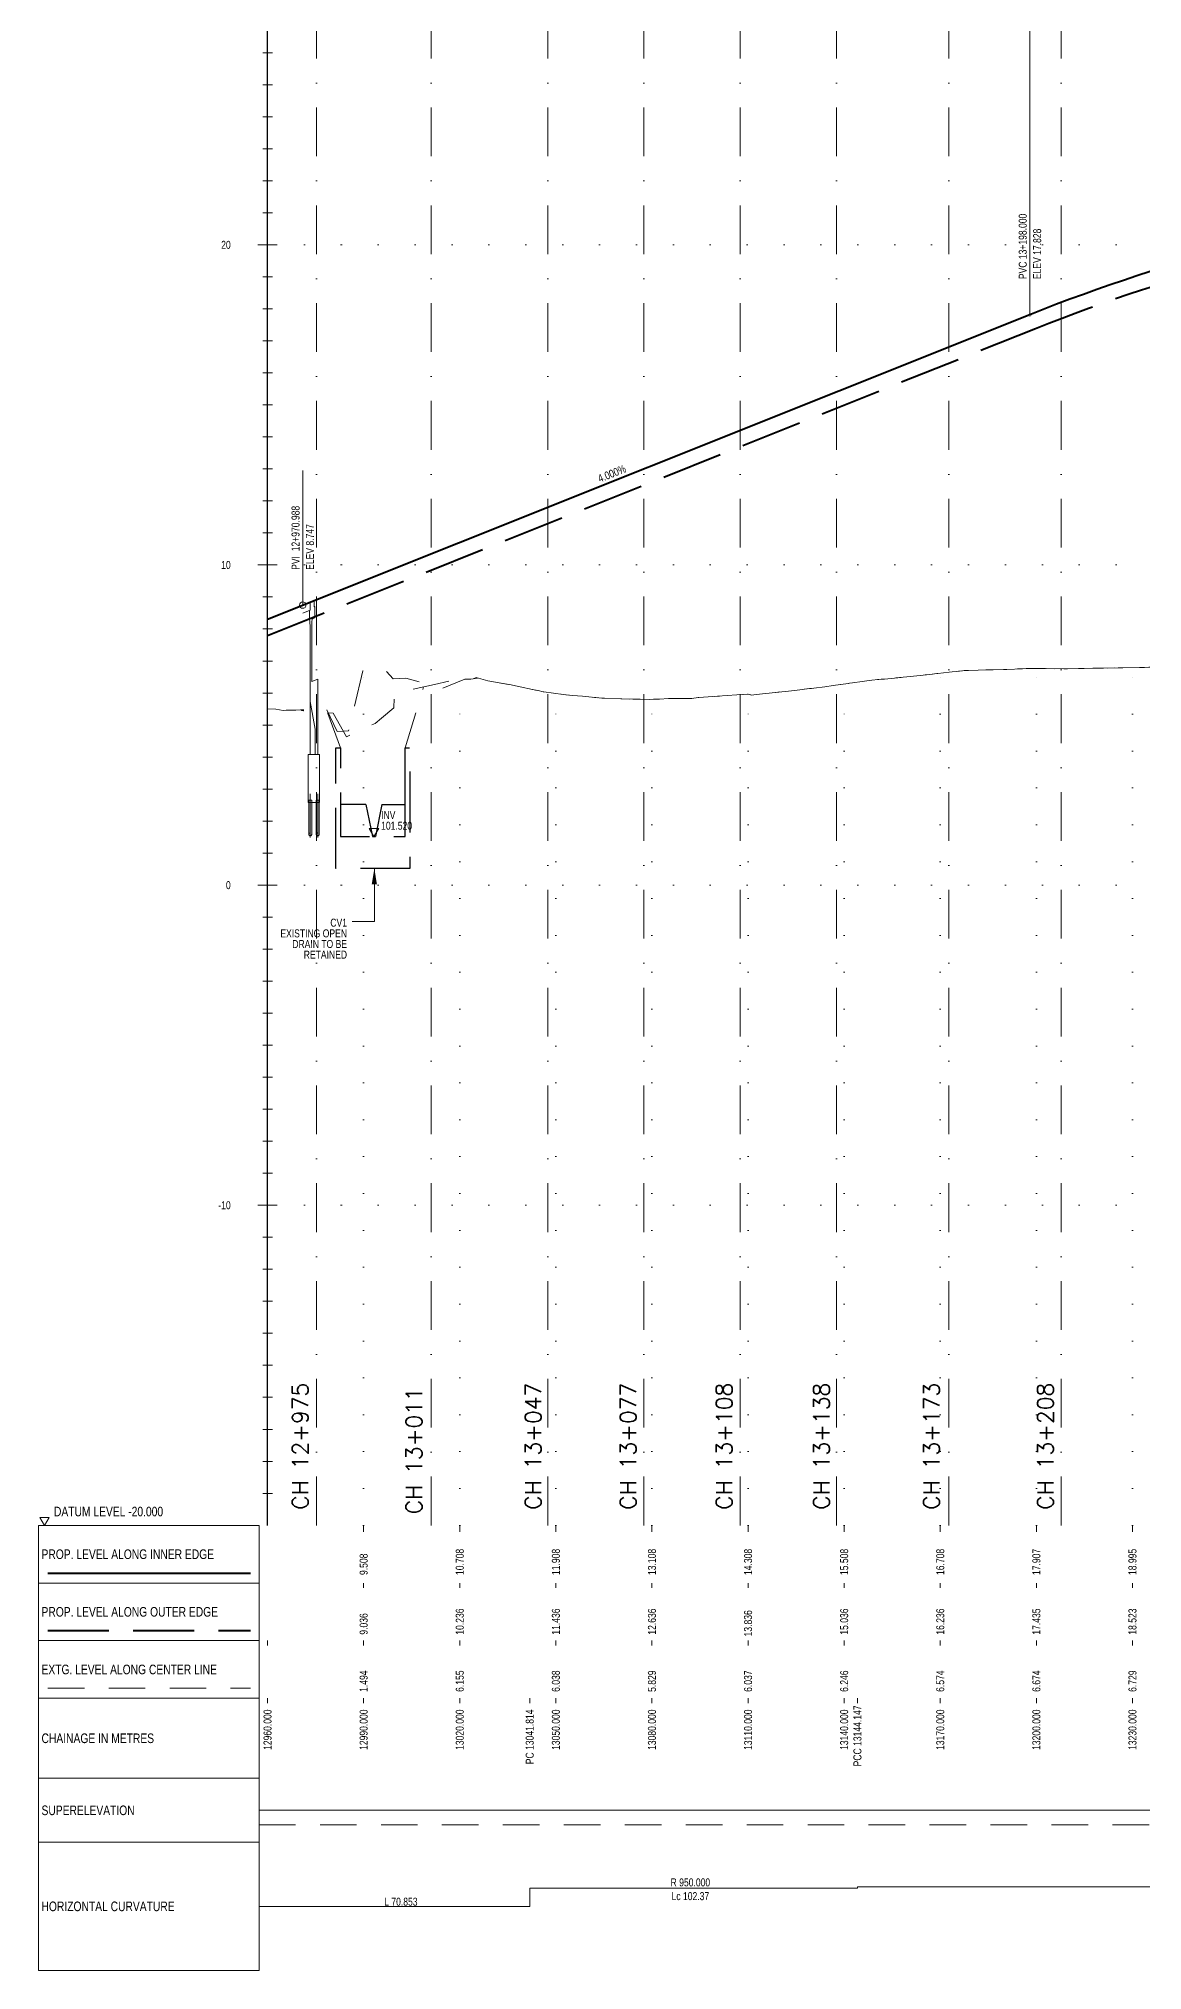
# Model space of a CAD drawing. Header units: metres. Extents: x -64 to 3718, y -1911 to 1041.
# Drawn here: x 2431 to 2776, y 128 to 731 of the extents above; entities that cross this region are included whole.
import ezdxf
from ezdxf.enums import TextEntityAlignment as Align

# ---------------------------------------------------------------- set-up
doc = ezdxf.new("R2010")
doc.units = ezdxf.units.M
doc.header["$MEASUREMENT"] = 0
for name, pattern in [('DGN Style 1', [11.436555, 0.019029, -11.417526]), ('DGN Style 2', [19.02921, 11.417526, -7.611684]), ('DGN Style 3', [26.640894, 19.02921, -7.611684]), ('DGN Style 4', [30.465765, 15.223368, -7.611684, 0.019029, -7.611684])]:
    doc.linetypes.add(name, pattern=pattern)
for name, color, linetype, lineweight in [('44', 7, 'Continuous', 0), ('45', 7, 'Continuous', 0), ('46', 7, 'Continuous', 0), ('54', 7, 'Continuous', 0), ('56', 7, 'Continuous', 0), ('58', 7, 'Continuous', 0), ('C-_ANNOT----_T-', 7, 'Continuous', 13), ('C-_ANOT----_T-', 7, 'Continuous', 13), ('C-_ROADMKDM_A-', 7, 'Continuous', 0), ('Drainage', 7, 'DGN Style 2', 30), ('Profile Annotation', 7, 'Continuous', 13), ('Prop Vertical Alignment', 7, 'Continuous', 0), ('S-_CONC----_E-', 7, 'Continuous', 13), ('S-_GRIDLINE_E-', 1, 'DGN Style 4', 0)]:
    doc.layers.add(name, color=color, linetype=linetype, lineweight=lineweight)
doc.styles.add('400T2.5', font='romans.shx', dxfattribs={"width": 0.8, "height": 1})
doc.styles.add('Style-ANSI_SYMBOLS', font='ANSI_SYMBOLS.shx')
doc.styles.add('Style-WORKING', font='WORKING.shx')
doc.dimstyles.new('DIM-5TXT', dxfattribs={"dimtxt": 10, "dimasz": 15, "dimexe": 10, "dimexo": 10, "dimgap": 5, "dimtad": 1, "dimlfac": 0.5, "dimzin": 0, "dimdsep": 46, "dimtxsty": 'Style-WORKING', "dimcen": 1, "dimclrd": 7, "dimadec": 0, "dimazin": 0, "dimtfac": 1, "dimtdec": 0, "dimtofl": 0, "dimtmove": 1, "dimatfit": 3, "dimfxl": 1, "dimtolj": 1, "dimtzin": 0, "dimlwd": 13, "dimarcsym": 0})

msp = doc.modelspace()

# ---------------------------------------------------------------- linework, layer by layer
at = {"color": 7, "linetype": 'Continuous', "lineweight": 30}
msp.add_line((2502.71, 266.91), (2502.71, 816.91), dxfattribs=at)
at = {"color": 7, "linetype": 'Continuous', "lineweight": 0}
for p, q in [((2504.21, 726.91), (2501.21, 726.91)), ((2504.21, 716.91), (2501.21, 716.91)), ((2504.21, 706.91), (2501.21, 706.91)), ((2504.21, 696.91), (2501.21, 696.91)), ((2504.21, 686.91), (2501.21, 686.91)), ((2504.21, 676.91), (2501.21, 676.91)), ((2504.21, 656.91), (2501.21, 656.91)), ((2504.21, 646.91), (2501.21, 646.91)), ((2504.21, 636.91), (2501.21, 636.91)), ((2504.21, 626.91), (2501.21, 626.91)), ((2504.21, 616.91), (2501.21, 616.91)), ((2504.21, 606.91), (2501.21, 606.91)), ((2504.21, 596.91), (2501.21, 596.91)), ((2504.21, 586.91), (2501.21, 586.91)), ((2504.21, 576.91), (2501.21, 576.91)), ((2504.21, 556.91), (2501.21, 556.91)), ((2504.21, 546.91), (2501.21, 546.91)), ((2504.21, 536.91), (2501.21, 536.91)), ((2504.21, 526.91), (2501.21, 526.91)), ((2504.21, 516.91), (2501.21, 516.91)), ((2504.21, 506.91), (2501.21, 506.91)), ((2504.21, 496.91), (2501.21, 496.91)), ((2504.21, 486.91), (2501.21, 486.91)), ((2504.21, 476.91), (2501.21, 476.91)), ((2504.21, 456.91), (2501.21, 456.91)), ((2504.21, 446.91), (2501.21, 446.91)), ((2504.21, 436.91), (2501.21, 436.91)), ((2504.21, 426.91), (2501.21, 426.91)), ((2504.21, 416.91), (2501.21, 416.91)), ((2504.21, 406.91), (2501.21, 406.91)), ((2504.21, 396.91), (2501.21, 396.91)), ((2504.21, 386.91), (2501.21, 386.91)), ((2504.21, 376.91), (2501.21, 376.91)), ((2504.21, 356.91), (2501.21, 356.91)), ((2504.21, 346.91), (2501.21, 346.91)), ((2504.21, 336.91), (2501.21, 336.91)), ((2504.21, 326.91), (2501.21, 326.91)), ((2504.21, 316.91), (2501.21, 316.91)), ((2504.21, 306.91), (2501.21, 306.91)), ((2504.21, 296.91), (2501.21, 296.91)), ((2504.21, 286.91), (2501.21, 286.91)), ((2504.21, 276.91), (2501.21, 276.91)), ((2532.71, 247.91), (2532.71, 248.91)), ((2562.71, 247.91), (2562.71, 248.91)), ((2592.71, 247.91), (2592.71, 248.91)), ((2622.71, 247.91), (2622.71, 248.91)), ((2652.71, 247.91), (2652.71, 248.91)), ((2682.71, 247.91), (2682.71, 248.91)), ((2712.71, 247.91), (2712.71, 248.91)), ((2742.71, 247.91), (2742.71, 248.91)), ((2772.71, 247.91), (2772.71, 248.91)), ((2500.07, 177.91), (3706.46, 177.91))]:
    msp.add_line(p, q, dxfattribs=at)
at = {"color": 7, "linetype": 'Continuous', "lineweight": 13}
for p, q in [((2505.71, 666.91), (2499.71, 666.91)), ((2505.71, 566.91), (2499.71, 566.91)), ((2505.71, 466.91), (2499.71, 466.91)), ((2505.71, 366.91), (2499.71, 366.91))]:
    msp.add_line(p, q, dxfattribs=at)
at = {"color": 6, "linetype": 'DGN Style 3', "lineweight": 40}
for p, q in [((2502.71, 544.91), (2742.46, 640.81)), ((2434.11, 234.03), (2497.34, 234.03))]:
    msp.add_line(p, q, dxfattribs=at)
at = {"color": 7, "linetype": 'DGN Style 2', "lineweight": 0}
for p, q in [((2545.66, 509.81), (2551.42, 528.84)), ((2525.5, 509.81), (2521, 522.03)), ((2434.11, 216.03), (2497.34, 216.03))]:
    msp.add_line(p, q, dxfattribs=at)
at = {"color": 1, "linetype": 'Continuous', "lineweight": 40}
msp.add_line((2434.11, 252.03), (2497.34, 252.03), dxfattribs=at)
at = {"color": 6, "linetype": 'DGN Style 3', "lineweight": 40, "flags": 128}
msp.add_lwpolyline([(2742.45, 640.8), (2746.6, 642.44), (2750.73, 644.04), (2754.86, 645.6), (2758.99, 647.12), (2763.12, 648.6), (2767.25, 650.04), (2771.38, 651.45), (2775.51, 652.82), (2779.64, 654.15), (2783.77, 655.44), (2787.9, 656.69), (2792.03, 657.91), (2796.15, 659.09), (2800.28, 660.23), (2804.41, 661.33), (2808.54, 662.4), (2812.66, 663.42), (2816.79, 664.41), (2820.92, 665.36), (2825.04, 666.28), (2829.17, 667.15), (2833.3, 667.99), (2837.41, 668.79), (2845.68, 670.27), (2849.8, 670.96), (2853.92, 671.61), (2858.05, 672.22), (2862.17, 672.79), (2866.3, 673.32), (2870.42, 673.82), (2874.55, 674.28), (2878.67, 674.7), (2882.79, 675.08), (2886.92, 675.43), (2891.04, 675.74), (2895.17, 676.01), (2899.29, 676.24), (2903.41, 676.43), (2907.54, 676.59), (2911.66, 676.71), (2915.78, 676.79), (2919.91, 676.83), (2924.03, 676.84), (2928.15, 676.8), (2932.28, 676.73), (2936.4, 676.62), (2940.54, 676.48)], dxfattribs=at)
at = {"color": 7, "linetype": 'DGN Style 2', "lineweight": 0, "flags": 128}
for points in [[(2502.71, 521.93), (2505.26, 521.88), (2507.55, 521.46), (2511.53, 521.53), (2513.13, 521.67), (2513.41, 521.46), (2513.89, 521.31), (2518.1, 521.53), (2518.88, 521.85), (2519.27, 521.68), (2521, 522.03), (2524.41, 514.88), (2528.03, 515.06), (2532.5, 533.79), (2539.12, 534.42), (2541.92, 531.34), (2545.91, 531.6), (2557.34, 528.41), (2564.28, 531.19), (2566.21, 531.23), (2568.69, 531.56), (2571.52, 530.67), (2578.73, 529.48), (2580.13, 529.17), (2587.15, 527.65), (2588.79, 527.32), (2588.94, 527.3), (2594.97, 526.5), (2597.88, 526.13), (2600.99, 525.89), (2602.11, 525.8), (2607.02, 525.34), (2607.46, 525.3), (2607.87, 525.28), (2613.04, 525.13), (2613.31, 525.12), (2616.72, 525), (2618.2, 525.02), (2619.07, 525), (2622.01, 524.92), (2624.61, 524.97), (2625.09, 525), (2627.83, 525.16), (2631.12, 525.19), (2635.13, 525.24), (2637.14, 525.52), (2637.36, 525.55), (2643.17, 525.92), (2649.19, 526.31), (2652.55, 526.55), (2652.69, 526.57), (2652.75, 526.57), (2653.9, 526.28), (2654.52, 526.32), (2655.22, 526.4), (2661.24, 527.07), (2667.27, 527.75), (2671.92, 528.28), (2672.01, 528.28), (2672.1, 528.28), (2673.29, 528.43), (2676.65, 528.84), (2679.32, 529.22), (2684.11, 529.87), (2684.94, 530.03), (2685.34, 530.08), (2691.37, 530.89), (2693.38, 531.15), (2694.46, 531.2), (2694.53, 531.2), (2695.3, 531.27), (2697.39, 531.47), (2703.42, 532.04), (2704.4, 532.13), (2709.44, 532.71), (2711.69, 532.96), (2711.98, 532.97), (2715.47, 533.39), (2719.7, 533.89), (2720.13, 533.9), (2721.49, 533.94), (2727.52, 534.12), (2732.44, 534.26), (2733.11, 534.27), (2733.54, 534.29), (2739.57, 534.53), (2741.33, 534.59), (2745.59, 534.55), (2751.34, 534.48), (2751.62, 534.48), (2752.41, 534.47), (2757.64, 534.59), (2760.35, 534.64), (2761.69, 534.66), (2763.67, 534.7), (2768.25, 534.79), (2769.69, 534.82), (2775.72, 534.92), (2776.23, 534.93), (2777.86, 534.96), (2781.74, 535.01), (2787.77, 535.08), (2789.52, 535.09), (2792.1, 535.07), (2793.79, 535.1), (2799.81, 535.16), (2801.33, 535.18), (2803.61, 535.2), (2805.84, 535.22), (2811.86, 535.28), (2814.63, 535.3), (2816.63, 535.31), (2817.89, 535.33), (2823.91, 535.42), (2824.8, 535.43), (2826.78, 535.51), (2829.94, 535.49), (2833.42, 535.47), (2835.96, 535.51), (2841.65, 535.61), (2841.99, 535.61), (2844.2, 535.59), (2848.01, 535.54), (2854.04, 535.43), (2854.88, 535.42), (2856.7, 535.42), (2860.06, 535.54), (2863.84, 535.67), (2866.09, 535.56), (2866.63, 535.53), (2871.68, 535.42), (2872.11, 535.41), (2873.9, 535.35), (2878.14, 535.25), (2882.2, 535.14), (2882.23, 535.14), (2884.16, 535.08), (2890.19, 534.88), (2893.93, 534.75), (2896.21, 534.8), (2897.3, 534.82), (2898.35, 534.8), (2899.37, 534.86), (2900.58, 534.61), (2901.46, 534.07), (2901.57, 534.14), (2902.24, 534.23), (2908.26, 535.03), (2910.08, 535.27), (2912.77, 535.3), (2913.72, 535), (2914.29, 534.88), (2914.32, 534.87), (2915.11, 534.91), (2916.11, 535.06), (2918.55, 535.14), (2920.31, 535.18), (2924.5, 535.29), (2926.34, 535.29), (2932.36, 535.3), (2938.27, 535.29), (2938.39, 535.3), (2943.89, 535.48), (2944.41, 535.46), (2950.18, 535.3), (2950.44, 535.31), (2954.67, 535.43), (2956.46, 535.46), (2961.64, 535.54), (2962.49, 535.56), (2965.64, 535.63), (2968.51, 535.7), (2973.99, 535.82), (2974.54, 535.83), (2979.14, 535.95), (2980.56, 535.92), (2984.35, 535.83), (2986.59, 535.89), (2991.8, 536.03), (2992.61, 536.06), (2997.72, 536.28), (2998.64, 536.28), (3004.66, 536.24), (3004.84, 536.24), (3009.4, 536.19), (3010.69, 536.17), (3014.6, 536.12), (3016.71, 536.09), (3018.61, 536.07), (3022.74, 535.95), (3025.71, 535.86), (3028.76, 535.82), (3031.65, 535.79), (3034.79, 535.73), (3035.16, 535.72), (3040.81, 535.8), (3042.69, 535.82), (3046.84, 535.84), (3049.42, 535.85), (3052.86, 535.76), (3055.2, 535.71), (3058.89, 535.69), (3059.6, 535.68), (3064.91, 535.56), (3066.83, 535.51), (3070.94, 535.51), (3071.95, 535.52), (3076.96, 535.49), (3080.27, 535.47), (3082.99, 535.4), (3084.02, 535.37), (3089.01, 535.27), (3095.04, 535.14), (3095.45, 535.13), (3099.74, 535.16), (3101.06, 535.17), (3104.69, 535.19), (3107.09, 535.19), (3113.11, 535.19), (3115.87, 535.18), (3119.14, 535.18), (3121.91, 535.17), (3125.16, 535.07), (3131.19, 534.88), (3132.27, 534.85), (3137.17, 534.77), (3137.21, 534.77), (3143.24, 534.66), (3144.9, 534.63), (3149.14, 535.17), (3149.26, 535.18), (3152.55, 535.36), (3155.29, 535.29), (3161.31, 535.14), (3162.24, 535.11), (3167.24, 535.03), (3167.34, 535.03), (3173.32, 534.97), (3173.36, 534.97), (3175.4, 534.94), (3176.69, 534.93), (3179.39, 534.63), (3182.13, 534.33), (3183.66, 534.34), (3184.82, 534.13), (3185.41, 534.11), (3191.44, 533.91), (3193.43, 533.84), (3196.15, 533.74), (3197.46, 533.71), (3203.49, 533.57), (3208.61, 533.44), (3209.51, 533.42), (3211.62, 533.37), (3215.54, 533.22), (3220.32, 533.04), (3221.56, 533.02), (3225.06, 532.93), (3227.59, 532.89), (3233.61, 532.78), (3234.7, 532.76), (3237.27, 532.69), (3242.18, 532.63), (3250.75, 532.5), (3251.13, 532.49), (3252.6, 532.43), (3259.32, 532.09), (3261.43, 531.98), (3262.1, 531.97), (3267.89, 531.78), (3274.37, 531.56), (3275.16, 531.52), (3276.01, 531.5), (3276.46, 531.5), (3285.03, 531.35), (3289.25, 531.27), (3289.51, 531.26), (3293.6, 531.2), (3295.87, 531.16), (3295.92, 531.16), (3300.79, 531.07), (3302.17, 531.05), (3302.63, 531.04), (3302.81, 531.04), (3310.74, 530.75), (3312.71, 530.68)], [(2502.71, 521.94), (2505.26, 521.88), (2507.55, 521.46), (2508.56, 521.52), (2511.53, 521.53), (2513.02, 521.61), (2517.92, 521.86), (2518.88, 521.85), (2519.27, 521.67), (2519.27, 521.68), (2520.9, 520.79), (2523.18, 520.67), (2527.4, 513.24), (2536.26, 517.42), (2538.26, 519.07), (2542.11, 522.26), (2542.11, 522.48), (2542.24, 526.4), (2548.04, 528.08), (2554.8, 529.6), (2562.79, 531.39), (2566.67, 531.22), (2567.88, 531.79), (2570.75, 530.9), (2571.52, 530.67), (2578.73, 529.48), (2580.13, 529.17), (2587.15, 527.65), (2588.79, 527.32), (2588.94, 527.3), (2594.97, 526.5), (2597.88, 526.13), (2600.99, 525.89), (2602.11, 525.8), (2607.02, 525.34), (2607.46, 525.3), (2607.87, 525.28), (2613.04, 525.13), (2613.31, 525.12), (2616.72, 525), (2618.2, 525.02), (2619.07, 525), (2622.01, 524.92), (2624.61, 524.97), (2625.09, 525), (2627.83, 525.16), (2631.12, 525.19), (2635.13, 525.24), (2637.14, 525.52), (2637.36, 525.55), (2643.17, 525.92), (2649.19, 526.31), (2652.55, 526.55), (2652.69, 526.57), (2652.75, 526.57), (2653.9, 526.28), (2654.52, 526.32), (2655.22, 526.4), (2661.24, 527.07), (2667.27, 527.75), (2671.92, 528.28), (2672.01, 528.28), (2672.1, 528.28), (2673.29, 528.43), (2676.65, 528.84), (2677.81, 529.01), (2678.82, 529.15), (2679.32, 529.22), (2684.11, 529.87), (2684.19, 529.89), (2684.36, 529.94), (2685.34, 530.08), (2691.37, 530.89), (2693.32, 531.14), (2693.33, 531.14), (2693.33, 531.14), (2693.39, 531.1), (2693.43, 531.12), (2693.47, 531.12), (2694.48, 531.19), (2694.48, 531.19), (2694.52, 531.2), (2695.13, 531.25), (2695.3, 531.27), (2697.39, 531.47), (2703.42, 532.04), (2704.4, 532.13), (2709.44, 532.71), (2711.69, 532.96), (2711.98, 532.97), (2715.47, 533.39), (2719.7, 533.89), (2720.13, 533.9), (2721.49, 533.94), (2727.52, 534.12), (2732.44, 534.26), (2733.11, 534.27), (2733.54, 534.29), (2739.57, 534.53), (2741.33, 534.59), (2745.59, 534.55), (2751.34, 534.48), (2751.62, 534.48), (2752.41, 534.47), (2757.64, 534.59), (2760.35, 534.64), (2761.69, 534.66), (2763.67, 534.7), (2768.25, 534.79), (2769.69, 534.82), (2775.72, 534.92), (2776.23, 534.93), (2777.86, 534.96), (2781.74, 535.01), (2787.77, 535.08), (2789.52, 535.09), (2792.1, 535.07), (2793.79, 535.1), (2799.81, 535.16), (2801.33, 535.18), (2803.61, 535.2), (2805.84, 535.22), (2811.86, 535.28), (2814.63, 535.3), (2816.63, 535.31), (2817.89, 535.33), (2823.91, 535.42), (2824.8, 535.43), (2826.78, 535.51), (2829.94, 535.49), (2833.42, 535.47), (2835.96, 535.51), (2841.65, 535.61), (2841.99, 535.61), (2844.2, 535.59), (2848.01, 535.54), (2854.04, 535.43), (2854.88, 535.42), (2856.7, 535.42), (2860.06, 535.54), (2863.84, 535.67), (2866.09, 535.56), (2866.63, 535.53), (2871.68, 535.42), (2872.11, 535.41), (2873.9, 535.35), (2878.14, 535.25), (2882.2, 535.14), (2882.23, 535.14), (2884.16, 535.08), (2890.19, 534.88), (2893.93, 534.75), (2896.21, 534.8), (2897.3, 534.82), (2898.35, 534.8), (2899.37, 534.86), (2900.58, 534.61), (2901.53, 534), (2901.65, 534.07), (2902.24, 534.16), (2908.26, 535.01), (2910.08, 535.27), (2912.77, 535.3), (2913.72, 535), (2914.29, 534.88), (2914.32, 534.87), (2915.11, 534.91), (2916.11, 535.06), (2918.55, 535.14), (2920.31, 535.18), (2924.5, 535.29), (2926.34, 535.29), (2932.36, 535.3), (2938.27, 535.29), (2938.39, 535.3), (2943.89, 535.48), (2944.41, 535.46), (2950.18, 535.3), (2950.44, 535.31), (2954.67, 535.43), (2956.46, 535.46), (2961.64, 535.54), (2962.49, 535.56), (2965.64, 535.63), (2968.51, 535.7), (2973.99, 535.82), (2974.54, 535.83), (2979.14, 535.95), (2980.56, 535.92), (2984.35, 535.83), (2986.59, 535.89), (2991.8, 536.03), (2992.61, 536.06), (2997.72, 536.28), (2998.64, 536.28), (3004.66, 536.24), (3004.84, 536.24), (3009.4, 536.19), (3010.69, 536.17), (3014.6, 536.12), (3016.71, 536.09), (3018.61, 536.07), (3022.74, 535.95), (3025.71, 535.86), (3028.76, 535.82), (3031.65, 535.79), (3034.79, 535.73), (3035.16, 535.72), (3040.81, 535.8), (3042.69, 535.82), (3046.84, 535.84), (3049.42, 535.85), (3052.86, 535.76), (3055.2, 535.71), (3058.89, 535.69), (3059.6, 535.68), (3064.91, 535.56), (3066.83, 535.51), (3070.94, 535.51), (3071.95, 535.52), (3076.96, 535.49), (3080.27, 535.47), (3082.99, 535.4), (3084.02, 535.37), (3089.01, 535.27), (3095.04, 535.14), (3095.45, 535.13), (3099.74, 535.16), (3101.06, 535.17), (3104.69, 535.19), (3107.09, 535.19), (3113.11, 535.19), (3115.87, 535.18), (3119.14, 535.18), (3121.91, 535.17), (3125.16, 535.07), (3131.19, 534.88), (3132.27, 534.85), (3137.17, 534.77), (3137.21, 534.77), (3143.24, 534.66), (3144.9, 534.63), (3149.14, 535.17), (3149.26, 535.18), (3152.55, 535.36), (3155.29, 535.29), (3161.31, 535.14), (3162.24, 535.11), (3167.24, 535.03), (3167.34, 535.03), (3173.32, 534.97), (3173.36, 534.97), (3175.4, 534.94), (3176.69, 534.93), (3179.39, 534.63), (3182.13, 534.33), (3183.66, 534.34), (3184.82, 534.13), (3185.41, 534.11), (3191.44, 533.91), (3193.43, 533.84), (3196.15, 533.74), (3197.46, 533.71), (3203.49, 533.57), (3208.61, 533.44), (3209.51, 533.42), (3211.62, 533.37), (3215.54, 533.22), (3220.32, 533.04), (3221.56, 533.02), (3225.06, 532.93), (3227.59, 532.89), (3233.61, 532.78), (3234.7, 532.76), (3237.27, 532.69), (3242.18, 532.63), (3250.75, 532.5), (3251.13, 532.49), (3252.6, 532.43), (3259.32, 532.09), (3261.43, 531.98), (3262.1, 531.97), (3267.89, 531.78), (3274.37, 531.56), (3275.16, 531.52), (3276.01, 531.5), (3276.46, 531.5), (3285.03, 531.35), (3289.25, 531.27), (3289.51, 531.26), (3293.6, 531.2), (3295.87, 531.16), (3295.92, 531.16), (3300.79, 531.07), (3302.17, 531.09), (3302.63, 531.09), (3302.81, 531.04), (3310.74, 530.75), (3312.71, 530.68)], [(2500.07, 173.41), (3316.46, 173.41)]]:
    msp.add_lwpolyline(points, dxfattribs=at)
at = {"color": 7, "linetype": 'Continuous', "lineweight": 0, "flags": 128}
for points in [[(2500.07, 177.91), (3316.46, 177.91)], [(2500.07, 177.91), (3316.46, 177.91)], [(2500.07, 147.91), (2584.55, 147.91), (2584.55, 153.64), (2686.85, 153.64), (2686.86, 153.96), (2686.86, 153.96), (2686.86, 153.96), (3071.89, 153.96), (3071.89, 153.96), (3071.89, 153.96), (3071.89, 153.26), (3316.46, 153.26)]]:
    msp.add_lwpolyline(points, dxfattribs=at)
at = {"color": 7, "linetype": 'Continuous', "lineweight": 0, "ltscale": 0.296296}
for points in [[(2431.26, 266.91), (2500.07, 266.91), (2500.07, 248.91), (2431.26, 248.91)], [(2431.26, 248.91), (2500.07, 248.91), (2500.07, 230.91), (2431.26, 230.91)], [(2431.26, 230.91), (2500.07, 230.91), (2500.07, 212.91), (2431.26, 212.91)], [(2431.26, 212.91), (2500.07, 212.91), (2500.07, 187.91), (2431.26, 187.91)], [(2431.26, 187.91), (2500.07, 187.91), (2500.07, 167.91), (2431.26, 167.91)], [(2431.26, 167.91), (2500.07, 167.91), (2500.07, 127.91), (2431.26, 127.91)]]:
    msp.add_3dface(points, dxfattribs=at)
at = {"color": 7, "linetype": 'Continuous', "lineweight": 13}
msp.add_3dface([(2431.58, 269.41), (2434.58, 269.41), (2433.08, 266.91)], dxfattribs=at)
at = {"layer": '44', "color": 1, "linetype": 'Continuous', "lineweight": 40}
msp.add_line((2502.71, 549.99), (2740.71, 645.19), dxfattribs=at)
at = {"layer": '44', "color": 1, "linetype": 'Continuous', "lineweight": 40, "flags": 128}
msp.add_lwpolyline([(2740.71, 645.19), (2744.88, 646.84), (2749.05, 648.45), (2753.21, 650.02), (2757.38, 651.55), (2761.55, 653.05), (2765.71, 654.51), (2769.88, 655.92), (2774.05, 657.3), (2778.21, 658.65)], dxfattribs=at)
at = {"layer": '45', "color": 7, "linetype": 'Continuous', "lineweight": 0}
msp.add_line((2740.71, 645.19), (2740.71, 741.2), dxfattribs=at)
at = {"layer": '54', "color": 7, "linetype": 'Continuous', "lineweight": 0, "ltscale": 0.296296, "flags": 128}
for points in [[(2532.71, 265.41), (2532.71, 266.91)], [(2532.71, 265.41), (2532.71, 266.91)], [(2562.71, 265.41), (2562.71, 266.91)], [(2562.71, 265.41), (2562.71, 266.91)], [(2592.71, 265.41), (2592.71, 266.91)], [(2592.71, 265.41), (2592.71, 266.91)], [(2622.71, 265.41), (2622.71, 266.91)], [(2622.71, 265.41), (2622.71, 266.91)], [(2652.71, 265.41), (2652.71, 266.91)], [(2652.71, 265.41), (2652.71, 266.91)], [(2682.71, 265.41), (2682.71, 266.91)], [(2682.71, 265.41), (2682.71, 266.91)], [(2712.71, 265.41), (2712.71, 266.91)], [(2712.71, 265.41), (2712.71, 266.91)], [(2742.71, 265.41), (2742.71, 266.91)], [(2742.71, 265.41), (2742.71, 266.91)], [(2772.71, 265.41), (2772.71, 266.91)], [(2772.71, 265.41), (2772.71, 266.91)], [(2532.71, 247.41), (2532.71, 248.91)], [(2532.71, 247.41), (2532.71, 248.91)], [(2562.71, 247.41), (2562.71, 248.91)], [(2562.71, 247.41), (2562.71, 248.91)], [(2592.71, 247.41), (2592.71, 248.91)], [(2592.71, 247.41), (2592.71, 248.91)], [(2622.71, 247.41), (2622.71, 248.91)], [(2622.71, 247.41), (2622.71, 248.91)], [(2652.71, 247.41), (2652.71, 248.91)], [(2652.71, 247.41), (2652.71, 248.91)], [(2682.71, 247.41), (2682.71, 248.91)], [(2682.71, 247.41), (2682.71, 248.91)], [(2712.71, 247.41), (2712.71, 248.91)], [(2712.71, 247.41), (2712.71, 248.91)], [(2742.71, 247.41), (2742.71, 248.91)], [(2742.71, 247.41), (2742.71, 248.91)], [(2772.71, 247.41), (2772.71, 248.91)], [(2772.71, 247.41), (2772.71, 248.91)], [(2502.71, 229.41), (2502.71, 230.91)], [(2502.71, 229.41), (2502.71, 230.91)], [(2532.71, 229.41), (2532.71, 230.91)], [(2532.71, 229.41), (2532.71, 230.91)], [(2562.71, 229.41), (2562.71, 230.91)], [(2562.71, 229.41), (2562.71, 230.91)], [(2592.71, 229.41), (2592.71, 230.91)], [(2592.71, 229.41), (2592.71, 230.91)], [(2622.71, 229.41), (2622.71, 230.91)], [(2622.71, 229.41), (2622.71, 230.91)], [(2652.71, 229.41), (2652.71, 230.91)], [(2652.71, 229.41), (2652.71, 230.91)], [(2682.71, 229.41), (2682.71, 230.91)], [(2682.71, 229.41), (2682.71, 230.91)], [(2712.71, 229.41), (2712.71, 230.91)], [(2712.71, 229.41), (2712.71, 230.91)], [(2742.71, 229.41), (2742.71, 230.91)], [(2742.71, 229.41), (2742.71, 230.91)], [(2772.71, 229.41), (2772.71, 230.91)], [(2772.71, 229.41), (2772.71, 230.91)], [(2502.71, 211.41), (2502.71, 212.91)], [(2502.71, 211.41), (2502.71, 212.91)], [(2532.71, 211.41), (2532.71, 212.91)], [(2532.71, 211.41), (2532.71, 212.91)], [(2562.71, 211.41), (2562.71, 212.91)], [(2562.71, 211.41), (2562.71, 212.91)], [(2584.55, 211.41), (2584.55, 212.91)], [(2592.71, 211.41), (2592.71, 212.91)], [(2592.71, 211.41), (2592.71, 212.91)], [(2622.71, 211.41), (2622.71, 212.91)], [(2622.71, 211.41), (2622.71, 212.91)], [(2652.71, 211.41), (2652.71, 212.91)], [(2652.71, 211.41), (2652.71, 212.91)], [(2682.71, 211.41), (2682.71, 212.91)], [(2682.71, 211.41), (2682.71, 212.91)], [(2686.85, 211.41), (2686.85, 212.91)], [(2712.71, 211.41), (2712.71, 212.91)], [(2712.71, 211.41), (2712.71, 212.91)], [(2742.71, 211.41), (2742.71, 212.91)], [(2742.71, 211.41), (2742.71, 212.91)], [(2772.71, 211.41), (2772.71, 212.91)], [(2772.71, 211.41), (2772.71, 212.91)]]:
    msp.add_lwpolyline(points, dxfattribs=at)
at = {"layer": '56', "color": 7, "linetype": 'Continuous', "lineweight": 0}
for p, q in [((2532.71, 264.91), (2532.71, 266.91)), ((2562.71, 264.91), (2562.71, 266.91)), ((2592.71, 264.91), (2592.71, 266.91)), ((2622.71, 264.91), (2622.71, 266.91)), ((2652.71, 264.91), (2652.71, 266.91)), ((2682.71, 264.91), (2682.71, 266.91)), ((2712.71, 264.91), (2712.71, 266.91)), ((2742.71, 264.91), (2742.71, 266.91)), ((2772.71, 264.91), (2772.71, 266.91))]:
    msp.add_line(p, q, dxfattribs=at)
at = {"layer": '58', "color": 7, "linetype": 'DGN Style 1', "lineweight": 0}
for p, q in [((2502.71, 666.91), (3702.71, 666.91)), ((2502.71, 566.91), (3702.71, 566.91)), ((2532.71, 266.91), (2532.71, 533.81)), ((2562.71, 266.91), (2562.71, 531.37)), ((2712.71, 266.91), (2712.71, 533.06)), ((2742.71, 266.91), (2742.71, 534.58)), ((2772.71, 266.91), (2772.71, 534.87)), ((2592.71, 266.91), (2592.71, 526.8)), ((2652.71, 266.91), (2652.71, 526.57)), ((2682.71, 266.91), (2682.71, 529.68)), ((2622.71, 266.91), (2622.71, 524.93)), ((2502.71, 466.91), (3702.71, 466.91)), ((2502.71, 366.91), (3702.71, 366.91))]:
    msp.add_line(p, q, dxfattribs=at)
at = {"layer": 'C-_ANNOT----_T-', "color": 8, "linetype": 'Continuous', "lineweight": 13}
msp.add_3dface([(2534.43, 484.61), (2537.43, 484.61), (2535.93, 482.11)], dxfattribs=at)
at = {"layer": 'Drainage', "color": 8, "linetype": 'DGN Style 3', "lineweight": 30}
for p, q in [((2533.43, 492.11), (2525.5, 492.11)), ((2538.43, 492.11), (2545.66, 492.11))]:
    msp.add_line(p, q, dxfattribs=at)
at = {"layer": 'Drainage', "color": 8, "linetype": 'DGN Style 3', "lineweight": 30, "flags": 128}
for points in [[(2545.66, 492.11), (2545.66, 509.81), (2547.16, 509.81), (2547.16, 472.11), (2524, 472.11), (2524, 509.81), (2525.5, 509.81), (2525.5, 492.11)], [(2525.5, 492.11), (2525.5, 482.11), (2545.66, 482.11), (2545.66, 492.11)], [(2533.43, 492.11), (2535.43, 482.11)], [(2538.43, 492.11), (2536.43, 482.11)], [(2535.43, 482.11), (2536.43, 482.11)]]:
    msp.add_lwpolyline(points, dxfattribs=at)
at = {"layer": 'Prop Vertical Alignment', "color": 7, "linetype": 'Continuous', "lineweight": 13}
for p, q in [((2513.7, 564.38), (2513.7, 596.38)), ((2513.7, 554.38), (2513.7, 564.38))]:
    msp.add_line(p, q, dxfattribs=at)
at = {"layer": 'Prop Vertical Alignment', "color": 1, "linetype": 'Continuous', "lineweight": 13}
msp.add_circle((2513.7, 554.38), 1, dxfattribs=at)
at = {"layer": 'S-_CONC----_E-'}
for p, q in [((2516.02, 552.81), (2516.02, 555.31)), ((2517.27, 555.81), (2517.27, 553.81)), ((2516.02, 552.81), (2513.71, 551.89)), ((2515.77, 550.21), (2515.77, 552.71)), ((2515.77, 550.21), (2516.02, 547.81)), ((2516.62, 550.05), (2516.52, 549.01)), ((2516.62, 550.05), (2517.52, 550.41)), ((2517.52, 553.91), (2517.27, 553.81)), ((2517.52, 550.41), (2517.52, 553.91)), ((2516.02, 507.69), (2516.02, 547.81)), ((2516.52, 530.49), (2516.52, 549.01)), ((2516.52, 530.49), (2518.4, 531.24)), ((2518.4, 507.69), (2518.4, 531.24)), ((2516.02, 524.29), (2517.57, 515.6)), ((2517.57, 507.69), (2517.57, 515.6)), ((2518.98, 507.69), (2515.44, 507.69)), ((2515.44, 492.69), (2515.44, 507.69)), ((2518.98, 492.69), (2518.98, 507.69)), ((2518.98, 492.69), (2515.44, 492.69)), ((2515.59, 482.74), (2515.59, 493.44)), ((2516.49, 482.74), (2516.49, 493.44)), ((2517.93, 482.74), (2517.93, 493.44)), ((2518.83, 482.74), (2518.83, 493.44))]:
    msp.add_line(p, q, dxfattribs=at)
at = {"layer": 'S-_CONC----_E-', "linetype": 'DGN Style 3'}
for p, q in [((2516.49, 493.44), (2515.59, 493.44)), ((2518.83, 493.44), (2517.93, 493.44))]:
    msp.add_line(p, q, dxfattribs=at)
at = {"layer": 'S-_CONC----_E-', "lineweight": 0, "extrusion": (0, 0, -1)}
for centre, major_axis in [((2515.81, 477.55), (0, 5.66)), ((2516.26, 487.94), (0, -5.66)), ((2518.15, 477.55), (0, 5.66)), ((2518.6, 487.94), (0, -5.66))]:
    msp.add_ellipse(centre, major_axis=major_axis, ratio=0.1, start_param=5.874227, end_param=6.692144, dxfattribs=at)
at = {"layer": 'S-_CONC----_E-', "lineweight": 0}
for centre in [(2515.81, 487.94), (2518.15, 487.94)]:
    msp.add_ellipse(centre, major_axis=(0, -5.66), ratio=0.1, start_param=5.874227, end_param=6.692144, dxfattribs=at)
at = {"layer": 'S-_GRIDLINE_E-', "lineweight": 13}
for p, q in [((2517.97, 266.91), (2517.97, 786.91)), ((2553.75, 266.91), (2553.75, 786.91)), ((2590.18, 266.91), (2590.18, 786.91)), ((2620.22, 266.91), (2620.22, 786.91)), ((2650.27, 266.91), (2650.27, 786.91)), ((2680.31, 266.91), (2680.31, 786.91)), ((2715.37, 266.91), (2715.37, 786.91)), ((2750.42, 266.91), (2750.42, 786.91))]:
    msp.add_line(p, q, dxfattribs=at)
at = {"layer": 'S-_GRIDLINE_E-'}
for p, q in [((2516.04, 481.76), (2516.04, 495.42)), ((2518.38, 481.76), (2518.38, 495.42))]:
    msp.add_line(p, q, dxfattribs=at)

# ---------------------------------------------------------------- texts
at = {"color": 7, "lineweight": 13, "style": 'Style-WORKING', "width": 0.8}
for s, p in [('20', (2491.21, 666.91)), ('10', (2491.21, 566.91)), ('0', (2491.21, 466.91)), ('-10', (2491.21, 366.91))]:
    msp.add_text(s, height=2.5, dxfattribs=at).set_placement(p, align=Align.MIDDLE_RIGHT)
for s, p in [('DATUM LEVEL -20.000', (2436.04, 271.24)), (' PROP. LEVEL ALONG INNER EDGE  ', (2431.26, 257.91)), (' PROP. LEVEL ALONG OUTER EDGE ', (2431.26, 239.91)), (' EXTG. LEVEL ALONG CENTER LINE ', (2431.26, 221.91)), (' CHAINAGE IN METRES           ', (2431.26, 200.41)), (' SUPERELEVATION              ', (2431.26, 177.91)), (' HORIZONTAL CURVATURE        ', (2431.26, 147.91))]:
    msp.add_text(s, height=3, dxfattribs=at).set_placement(p, align=Align.MIDDLE_LEFT)
at = {"color": 7, "linetype": 'Continuous', "lineweight": 13, "style": 'Style-WORKING', "width": 0.8}
for s, p in [('9.036', (2532.71, 232.77)), ('10.236', (2562.71, 232.77)), ('11.436', (2592.71, 232.77)), ('12.636', (2622.71, 232.77)), ('13.836', (2652.71, 232.23)), ('15.036', (2682.71, 232.77)), ('16.236', (2712.71, 232.77)), ('17.435', (2742.71, 232.77)), ('18.523', (2772.71, 232.77))]:
    msp.add_text(s, height=2.5, rotation=90, dxfattribs=at).set_placement(p, align=Align.MIDDLE_LEFT)
at = {"layer": '45', "color": 7, "linetype": 'Continuous', "lineweight": 13, "style": 'Style-WORKING', "width": 0.8}
for s, p in [('PVC 13+198.000', (2739.71, 656.19)), ('PVI  12+970.988', (2512.7, 565.38))]:
    msp.add_text(s, height=2.5, rotation=90, dxfattribs=at).set_placement(p)
for s, p in [('ELEV 17.828', (2741.71, 656.19)), ('ELEV 8.747', (2514.7, 565.38))]:
    msp.add_text(s, height=2.5, rotation=90, dxfattribs=at).set_placement(p, align=Align.TOP_LEFT)
msp.add_text('4.000%', height=2.5, rotation=21.80205, dxfattribs=at).set_placement((2610.67, 594.32), align=Align.CENTER)
at = {"layer": '46', "color": 1, "linetype": 'Continuous', "lineweight": 13, "style": 'Style-ANSI_SYMBOLS'}
msp.add_text('o', height=1.25, dxfattribs=at).set_placement((2740.71, 645.17), align=Align.MIDDLE_CENTER)
at = {"layer": '54', "color": 7, "linetype": 'DGN Style 1', "lineweight": 13, "style": 'Style-WORKING', "width": 0.8}
for s, p in [('10.708', (2562.71, 251.41)), ('11.908', (2592.71, 251.41)), ('13.108', (2622.71, 251.41)), ('14.308', (2652.71, 251.41)), ('15.508', (2682.71, 251.41)), ('16.708', (2712.71, 251.41)), ('18.995', (2772.71, 251.41)), ('9.508', (2532.71, 251.41)), ('17.907', (2742.71, 251.41))]:
    msp.add_text(s, height=2.5, rotation=90, dxfattribs=at).set_placement(p, align=Align.MIDDLE_LEFT)
at = {"layer": '54', "color": 7, "linetype": 'DGN Style 1', "lineweight": 13, "style": 'Style-WORKING'}
for s, p in [('260', (2532.71, 247.41)), ('260', (2532.71, 247.41)), ('261', (2562.71, 247.41)), ('261', (2562.71, 247.41)), ('262', (2592.71, 247.41)), ('262', (2592.71, 247.41)), ('263', (2622.71, 247.41)), ('263', (2622.71, 247.41)), ('264', (2652.71, 247.41)), ('264', (2652.71, 247.41)), ('265', (2682.71, 247.41)), ('265', (2682.71, 247.41)), ('266', (2712.71, 247.41)), ('266', (2712.71, 247.41)), ('267', (2742.71, 247.41)), ('267', (2742.71, 247.41)), ('268', (2772.71, 247.41)), ('268', (2772.71, 247.41))]:
    msp.add_text(s, height=0.0001, rotation=90, dxfattribs=at).set_placement(p, align=Align.MIDDLE_RIGHT)
at = {"layer": '54', "color": 7, "linetype": 'Continuous', "lineweight": 13, "style": 'Style-WORKING', "width": 0.8}
for s, p in [('1.494', (2532.71, 214.91)), ('6.155', (2562.71, 214.91)), ('6.038', (2592.71, 214.91)), ('5.829', (2622.71, 214.91)), ('6.037', (2652.71, 214.91)), ('6.246', (2682.71, 214.91)), ('6.574', (2712.71, 214.91)), ('6.674', (2742.71, 214.91)), ('6.729', (2772.71, 214.91))]:
    msp.add_text(s, height=2.5, rotation=90, dxfattribs=at).set_placement(p, align=Align.MIDDLE_LEFT)
at = {"layer": '54', "color": 7, "linetype": 'DGN Style 1', "lineweight": 13, "style": 'Style-WORKING', "width": 0.8}
for s, p in [('12960.000', (2502.71, 209.41)), ('12960.000', (2502.71, 209.41)), ('12990.000', (2532.71, 209.41)), ('12990.000', (2532.71, 209.41)), ('13020.000', (2562.71, 209.41)), ('13020.000', (2562.71, 209.41)), ('13050.000', (2592.71, 209.41)), ('13050.000', (2592.71, 209.41)), ('13080.000', (2622.71, 209.41)), ('13080.000', (2622.71, 209.41)), ('13110.000', (2652.71, 209.41)), ('13110.000', (2652.71, 209.41)), ('13140.000', (2682.71, 209.41)), ('13140.000', (2682.71, 209.41)), ('13170.000', (2712.71, 209.41)), ('13170.000', (2712.71, 209.41)), ('13200.000', (2742.71, 209.41)), ('13200.000', (2742.71, 209.41)), ('13230.000', (2772.71, 209.41)), ('13230.000', (2772.71, 209.41))]:
    msp.add_text(s, height=2.5, rotation=90, dxfattribs=at).set_placement(p, align=Align.MIDDLE_RIGHT)
at = {"layer": '54', "color": 5, "linetype": 'Continuous', "lineweight": 13, "style": 'Style-WORKING', "width": 0.8}
for s, p in [('PC 13041.814', (2584.55, 209.41)), ('PCC 13144.147', (2686.85, 210.67))]:
    msp.add_text(s, height=2.5, rotation=90, dxfattribs=at).set_placement(p, align=Align.MIDDLE_RIGHT)
at = {"layer": '54', "color": 7, "linetype": 'Continuous', "lineweight": 13, "insert": (2634.71, 153.23), "char_height": 2.5, "attachment_point": 5, "line_spacing_factor": 1.032, "style": 'Style-WORKING'}
msp.add_mtext('\\H1x;\\W0.8;R 950.000\\PLc 102.37', dxfattribs=at)
at = {"layer": 'C-_ANNOT----_T-', "color": 8, "linetype": 'Continuous', "lineweight": 13, "insert": (2538.17, 484.18), "char_height": 2.4996, "attachment_point": 7, "line_spacing_factor": 0.798413, "style": 'Style-WORKING'}
msp.add_mtext('\\H1x;\\W0.800048;INV\\P101.520', dxfattribs=at)
at = {"layer": 'C-_ANOT----_T-', "color": 8, "lineweight": 13, "insert": (2527.51, 456.43), "char_height": 2.5, "width": 24.0331, "attachment_point": 3, "rotation": 0.1, "line_spacing_factor": 0.798413, "style": 'Style-WORKING'}
msp.add_mtext('\\H1x;\\W0.8;CV1\\PEXISTING OPEN DRAIN TO BE RETAINED', dxfattribs=at)
at = {"layer": 'C-_ROADMKDM_A-', "color": 1, "lineweight": 13, "style": '400T2.5'}
for s, p in [('CH 12+975', (2512.94, 311.44)), ('CH 13+011', (2548.43, 310.01)), ('CH 13+047', (2585.63, 311.44)), ('CH 13+077', (2615.28, 311.44)), ('CH 13+108', (2645.27, 311.44)), ('CH 13+138', (2675.62, 311.44)), ('CH 13+173', (2709.98, 311.44)), ('CH 13+208', (2745.54, 311.44))]:
    msp.add_text(s, height=5, rotation=90, dxfattribs=at).set_placement(p, align=Align.MIDDLE_RIGHT)
at = {"layer": 'Profile Annotation', "color": 7, "linetype": 'Continuous', "lineweight": 13, "insert": (2539.13, 148.08), "char_height": 2.5, "attachment_point": 7, "line_spacing_factor": 0.84, "style": 'Style-WORKING'}
msp.add_mtext('\\H1x;\\W0.8;L 70.853', dxfattribs=at)

# ---------------------------------------------------------------- leaders
at = {"color": 8, "lineweight": 0}
msp.add_leader([(2536.05, 472.11), (2536.05, 455.5), (2529.11, 455.5)], dimstyle='DIM-5TXT', override={"dimtxt": 2.5, "dimasz": 5, "dimgap": 1.25, "dimclrd": 8, "dimlwd": 0}, dxfattribs=at)

doc.saveas('drawing.dxf')
